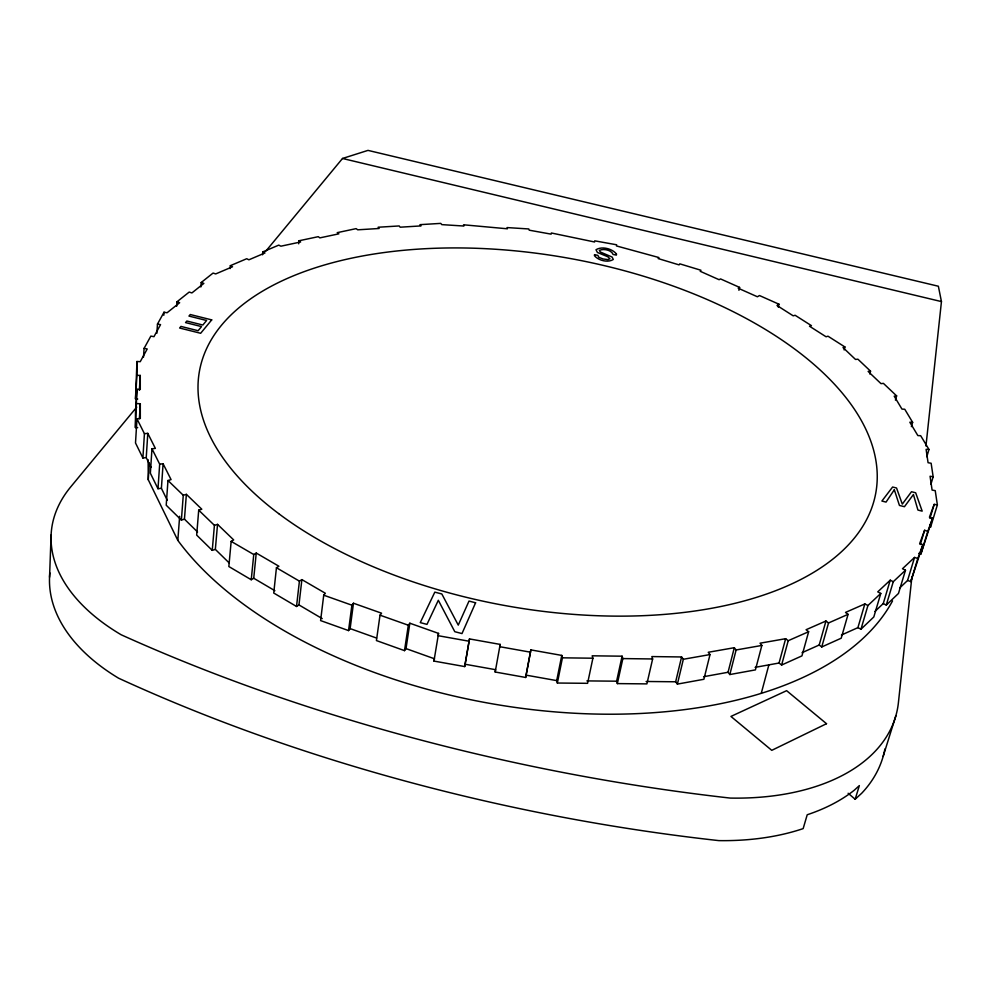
<?xml version="1.0" encoding="UTF-8"?>
<svg xmlns="http://www.w3.org/2000/svg" width="991" height="991" viewBox="0 0 991 991"><rect width="100%" height="100%" fill="white"/><g stroke="black" fill="none" stroke-linecap="round" stroke-linejoin="round"><path stroke-width="1.49" d="M137.699 427.641L135.433 427.555L135.47 413.086L136.907 389.29L140.288 389.438L140.276 375.453L136.931 375.304L136.956 361.517L140.251 361.665L147.213 348.968L144.067 348.411L143.522 357.132M137.724 399.026L135.507 398.939L136.956 361.517M135.433 427.555L136.907 389.29M49.55 577.233L51.098 535.004M135.507 398.939L136.931 375.304M136.882 403.597L140.301 403.733L140.313 418.487L136.981 418.821L135.507 442.965L142.89 457.991L146.234 457.619L151.004 467.294M139.372 390.219L140.276 375.453M139.384 418.71L140.301 403.733M142.89 457.991L144.426 433.699L136.981 418.821M146.234 457.619L147.795 433.352L144.426 433.699M156.875 333.249L157.482 324.082L164.023 312.215L167.07 312.76L179.668 302.701L176.943 301.821L176.633 306.33M892.532 600.905A385.276 208.444 10.2 0 1 553.833 711.798A385.276 208.444 10.2 0 1 177.823 540.38L148.266 479.755L149.356 463.131M147.795 433.352L155.364 448.403L151.97 448.762L150.359 473.202L157.99 488.724L161.397 488.328L167.306 500.319M163.812 315.249L164.023 312.215M157.99 488.724L159.675 464.147L151.97 448.762M161.397 488.328L163.094 463.776L159.675 464.147M163.094 463.776L171.071 479.607L167.975 480.499L166.215 505.224L181.378 520.089L184.45 519.16L197.581 532.006M177.823 540.38L179.644 516.286M181.378 520.089L183.273 495.265L167.975 480.499M200.863 286.956L201.21 282.509L213.065 273.07L215.704 273.925L232.526 266.765L230.346 265.675L230.098 268.586M184.45 519.16L186.37 494.348L183.273 495.265M186.37 494.348L201.817 509.225L198.708 510.167L196.676 535.103L212.247 550.377L215.344 549.398L229.218 562.962M212.247 550.377L214.415 525.329L198.708 510.167M215.344 549.398L217.537 524.363L214.415 525.329M217.537 524.363L233.678 539.922L231.163 541.371L228.847 566.53L251.243 579.747L253.733 578.249L256.248 553.052L278.917 566.245L276.439 567.744L273.739 593.027L296.52 606.467L298.96 604.919L301.883 579.611L325.345 593.262L323.723 595.195L320.601 620.589L348.547 630.586L350.133 628.604L353.477 603.234L381.56 613.194L380.011 615.176L376.431 640.57L404.501 650.629L406.013 648.597L409.84 623.215L438.542 633.398L433.959 661.084L464.705 666.571L469.486 638.922L500.17 644.41L499.749 646.702L530.47 652.189L525.664 677.46L495.19 672.009L495.599 669.693L465.175 664.255M262.541 254.774L262.813 251.887L278.756 245.124L280.899 246.189L300.607 241.99L299.022 240.763L298.7 243.811M251.243 579.747L253.758 554.526L256.248 553.052M911.931 576.613L898.416 702.607A220.943 131.952 14.3 0 1 730.194 798.077A962.249 424.78 11.3 0 1 121.175 634.773A217.227 125.461 4.9 0 1 70.77 486.829L136.733 407.115M925.953 446.012L941.45 301.586L938.366 286.238L367.995 150.384L342.514 158.473L265.724 251.268M296.52 606.467L299.418 581.135L301.883 579.611M348.547 630.586L351.892 605.191L353.477 603.234M404.501 650.629L408.329 625.222L409.84 623.215M525.664 677.46L530.829 649.885L561.761 655.41L562.43 657.826L557.363 683.034L587.589 683.319L592.891 658.21L592.172 655.807L622.1 656.191L622.868 658.581L617.356 683.604L646.9 683.889L652.635 658.965L651.83 656.575L681.585 656.959L683.344 659.263L677.386 684.1L703.895 679.281L710.014 654.568L708.243 652.276L734.306 647.705L736.115 649.972L729.822 674.549L755.415 669.891L761.856 645.438L760.035 643.196L785.64 638.7L788.217 640.706L808.644 631.713L806.067 629.731L825.961 620.998L828.538 622.955L848.061 614.346L845.496 612.426L864.846 603.928L867.93 605.501L880.788 593.423L877.729 591.875L890.228 580.181L893.263 581.705L905.489 570.221L902.467 568.735L914.557 557.425L917.827 558.49L922.894 544.691L919.66 543.638L924.603 530.284L927.799 531.325L932.593 518.256L929.434 517.228L934.203 504.357L937.375 504.927L930.537 527.311L930.128 524.425M530.47 652.189L530.829 649.885M464.705 666.571L469.486 638.922M495.19 672.009L500.17 644.41M557.363 683.034L556.707 680.606L561.761 655.41M617.356 683.604L616.613 681.189L622.1 656.191M438.542 633.398L438.034 635.677L469.028 641.214M433.959 661.084L434.467 658.78L406.013 648.597M738.927 290.313L739.596 287.402L720.507 278.905L719.132 279.722L700.228 271.299L700.971 270.258L679.814 263.854L679.046 264.882L658.148 258.564L658.941 257.549L616.476 245.941L616.637 244.789L594.749 240.838L594.575 241.99L551.355 232.996L551.12 234.136L529.206 230.185L528.76 228.958L507.008 227.571L507.429 228.797L463.528 224.796L463.899 226.035L441.775 224.623L440.76 223.384L419.973 224.66L420.989 225.911L400.166 227.199L399.175 225.948L378.166 227.236L379.144 228.487L357.726 229.813L356.116 228.636L337.25 232.65L338.848 233.839L319.858 237.877L318.272 236.676L299.022 240.763M677.386 684.1L675.664 681.783L681.585 656.959M778.269 307.136L778.976 304.212L759.453 295.529L757.421 296.78L738.233 288.232L739.596 287.402M729.822 674.549L728.051 672.27L734.306 647.705M844.121 349.934L844.902 346.961L827.981 336.197L826.073 336.779L809.523 326.237L811.431 325.655L795.116 315.274L793.209 315.832L776.981 305.488L778.976 304.212M761.274 693.316L768.793 665.159M755.117 667.364L779.062 663.016L785.64 638.7M779.062 663.016L781.614 665.035L788.217 640.706M869.776 373.979L870.544 371.179L857.909 359.2L855.518 359.448L843.007 347.568L844.902 346.961M808.644 631.713L801.954 655.881L781.614 665.035M802.041 652.697L819.198 645.005L825.961 620.998M819.198 645.005L821.75 646.962L828.538 622.955M895.418 400.141L896.62 395.892L883.415 383.368L880.999 383.641L868.153 371.439L870.544 371.179M848.061 614.346L841.198 638.216L821.75 646.962M911.386 426.638L912.637 422.339L904.746 409.233L901.971 409.11L894.204 396.177L896.62 395.892M841.396 635.045L857.909 627.637L864.846 603.928M857.909 627.637L860.968 629.211L867.93 605.501M880.788 593.423L873.814 616.959L860.968 629.211M926.808 456.727L928.976 449.468L920.676 435.706L917.852 435.582L909.825 422.216L912.637 422.339M874.942 611.459L883.266 603.556L890.228 580.181M883.266 603.556L886.276 605.08L893.263 581.705M930.945 484.153L933.163 476.795L931.131 463.255L928.072 462.71L926.102 449.357L928.976 449.468M905.489 570.221L898.478 593.448L886.276 605.08M899.878 587.774L907.57 580.478L914.557 557.425M920.292 544.493L924.603 530.284M929.942 518.355L934.203 504.357M907.57 580.478L910.803 581.544L917.827 558.49M922.894 544.691L910.803 581.544M918.756 553.35L920.874 554.043L927.799 531.325M932.593 518.256L920.874 554.043M848.123 793.258L855.159 799.242L859.358 785.59L854.267 790.223A219.023 133.426 14.5 0 1 807.219 814.751L803.156 828.612A218.082 134.132 14.5 0 1 718.859 840.616A952.339 434.194 11.3 0 1 118.573 678.191A214.477 127.616 4.6 0 1 49.86 572.86M883.154 756.406L895.839 715.836M144.067 348.411L150.843 336.11L153.964 336.667L160.554 324.627L157.482 324.082M855.159 799.242L861.675 793.283A218.082 134.132 14.5 0 0 884.901 748.985M176.943 301.821L189.207 292.06L191.895 292.94L203.873 283.376L201.21 282.509M230.346 265.675L246.722 258.725L248.89 259.803L264.969 252.965L262.813 251.887M703.585 676.717L728.051 672.27M683.344 659.263L710.014 654.568M736.115 649.972L761.856 645.438M586.895 680.904L616.613 681.189M646.12 681.486L675.664 681.783M562.43 657.826L592.891 658.21M622.868 658.581L652.635 658.965M526.023 675.131L556.707 680.606M933.163 476.795L930.066 476.237L932.097 490.074L935.231 490.644L937.375 504.927M342.514 158.473L941.45 301.586M323.723 595.195L351.892 605.191M380.011 615.176L408.329 625.222M350.133 628.604L376.58 638.068M231.163 541.371L253.758 554.526M276.439 567.744L299.418 581.135M253.733 578.249L274.879 590.71M298.96 604.919L322.224 618.619M148.13 459.787L148.266 479.755M616.464 253.981L616.377 255.108L613.095 254.452C611.484 249.918 603.383 248.431 599.344 250.401L600.397 252.048L612.116 257.053L613.293 259.469C607.892 262.987 598.391 260.522 594.427 255.666L594.501 254.662L597.846 255.356L598.898 257.363L603.185 258.985L607.966 259.592L609.936 258.775L607.756 256.731L597.412 252.482L596 249.732C601.933 246.003 612.19 248.63 616.464 253.981M475.593 602.788L461.992 633.583L454.782 631.688L438.332 600.286L426.985 624.38L420.271 622.608L434.814 592.135L441.825 593.968L458.263 625.11L469.003 601.066L475.593 602.788M894.328 489.765L886.053 502.09L881.891 501.05L892.606 487.027L896.545 488.006L902.293 504.122L911.497 491.734L915.672 492.787L922.187 511.145L917.926 510.068L913.417 494.534L904.449 506.698L899.444 505.447L894.328 489.765M211.715 319.882L200.653 333.286L179.619 328.021L180.969 326.423L198.126 330.721L201.545 326.596L185.54 322.595L186.865 321.034L202.845 325.023L206.611 320.489L188.947 316.079L190.272 314.531L211.715 319.882M826.519 723.703L771.766 750.336L730.937 716.431L786.619 690.677L826.519 723.703M278.632 513.586A343.617 176.559 10.2 0 0 857.376 534.223A343.617 176.559 10.2 0 0 476.82 248.307A343.617 176.559 10.2 0 0 278.632 513.586"/></g></svg>
